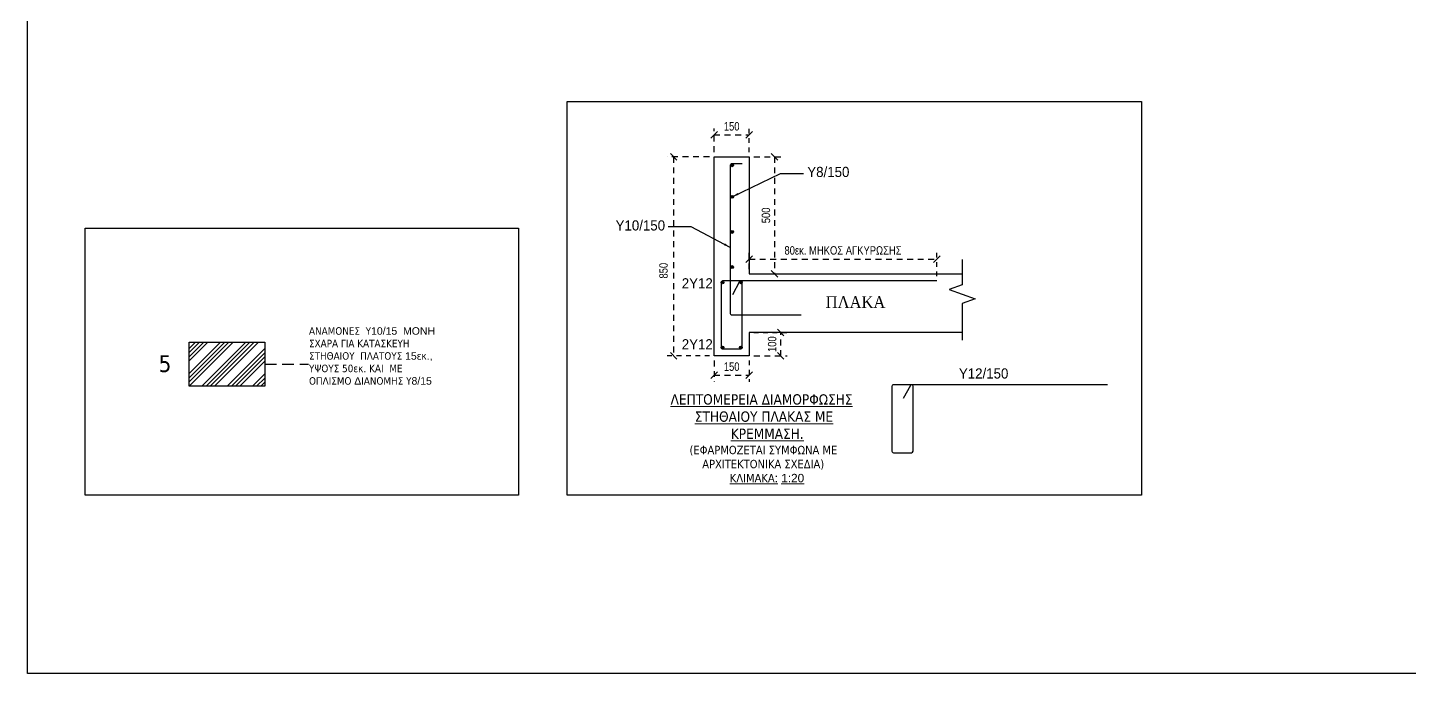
# Model space of a CAD drawing. Header units: millimetres. Extents: x -2171 to 1563, y -1758 to -1505.
# Drawn here: x -452.17 to -422.65, y -1630.29 to -1616.5 of the extents above; entities that cross this region are included whole.
import ezdxf

# ---------------------------------------------------------------- set-up
doc = ezdxf.new("R2010")
doc.units = ezdxf.units.MM
doc.header["$PDMODE"] = 32
for name, pattern in [('DASHDOT', [25.4, 12.7, -6.35, 0, -6.35]), ('DASHED2', [0.375, 0.25, -0.125]), ('HIDDEN', [0.375, 0.25, -0.125]), ('HIDDEN2', [0.1875, 0.125, -0.0625])]:
    doc.linetypes.add(name, pattern=pattern)
doc.layers.get('Defpoints').update_dxf_attribs({"color": 6})
for name, color, linetype in [('-S-AKSONES', 50, 'DASHDOT'), ('-S_TEXT', 3, 'Continuous'), ('Col_Det_0', 7, 'Continuous'), ('Col_Det_1', 7, 'Continuous'), ('Col_Det_Fill_1', 7, 'Continuous'), ('Geo_Lines_3', 7, 'Continuous'), ('Rods_Slab_0', 7, 'Continuous'), ('SECTION', 94, 'Continuous'), ('Text_Col_-1', 7, 'Continuous')]:
    doc.layers.add(name, color=color, linetype=linetype)
doc.layers.add('A-ANNO-DIMS', color=1, linetype='Continuous', lineweight=9)
doc.styles.add('1-100', font='arial.ttf', dxfattribs={"width": 0.8})
doc.styles.add('S1Arl22_b_934_161', font='arial.ttf', dxfattribs={"width": 0.933629, "height": 0.002175})
doc.styles.add('S1TmsNwRmn11_b_934_161', font='times.ttf', dxfattribs={"width": 0.933629, "height": 0.001087})
doc.styles.get("Standard").update_dxf_attribs({"font": 'tahoma.ttf'})
doc.dimstyles.new('Copy of 1-100', dxfattribs={"dimtxt": 0.18, "dimasz": 0.14, "dimexe": 0.14, "dimexo": 0.1, "dimgap": 0.09, "dimtad": 1, "dimdec": 0, "dimlfac": 100, "dimrnd": 5, "dimzin": 5, "dimdsep": 46, "dimtxsty": '1-100', "dimblk": 'OBLIQUE', "dimcen": 0.09, "dimclrd": 1, "dimclre": 1, "dimclrt": 2, "dimadec": 0, "dimazin": 0, "dimtfac": 1, "dimtdec": 0, "dimtix": 1, "dimtmove": 2, "dimatfit": 3, "dimfxl": 5, "dimfxlon": 1, "dimtolj": 1, "dimtzin": 5, "dimarcsym": 0})
doc.dimstyles.new('dim 1-20', dxfattribs={"dimtxt": 0.18, "dimasz": 0.14, "dimexe": 0.14, "dimexo": 0.1, "dimgap": 0.09, "dimtad": 1, "dimdec": 0, "dimlfac": 200, "dimzin": 5, "dimdsep": 46, "dimtxsty": '1-100', "dimblk": 'OBLIQUE', "dimcen": 0.09, "dimclrd": 1, "dimclre": 1, "dimclrt": 2, "dimadec": 0, "dimazin": 0, "dimtfac": 1, "dimtdec": 0, "dimtix": 1, "dimtmove": 2, "dimatfit": 3, "dimldrblk": 'OBLIQUE', "dimfxl": 5, "dimfxlon": 1, "dimtolj": 1, "dimtzin": 5, "dimarcsym": 0})

# ---------------------------------------------------------------- blocks, each defined once
blk = doc.blocks.new('_Oblique')
at = {"color": 0, "linetype": 'ByBlock', "lineweight": -2}
blk.add_line((-0.5, -0.5), (0.5, 0.5), dxfattribs=at)
blk = doc.blocks.new('*D1542')
at = {"layer": 'A-ANNO-DIMS', "color": 1, "linetype": 'HIDDEN', "lineweight": -2, "ltscale": 0.5, "transparency": 16777216}
blk.add_line((-437.601, -1619.264), (-438.505, -1619.264), dxfattribs=at)
at = {"layer": 'A-ANNO-DIMS', "color": 1, "linetype": 'DASHED2', "lineweight": -2, "ltscale": 0.5, "transparency": 16777216}
blk.add_line((-438.365, -1619.264), (-438.365, -1623.514), dxfattribs=at)
at = {"layer": 'A-ANNO-DIMS', "color": 1, "linetype": 'HIDDEN2', "lineweight": -2, "ltscale": 0.5, "transparency": 16777216}
blk.add_line((-437.601, -1623.514), (-438.505, -1623.514), dxfattribs=at)
at = {"layer": 'Defpoints', "color": 0, "linetype": 'Continuous', "ltscale": 0.5, "transparency": 16777216}
for p in [(-437.501, -1619.264), (-438.365, -1623.514), (-437.501, -1623.514)]:
    blk.add_point(p, dxfattribs=at)
at = {"layer": 'A-ANNO-DIMS', "color": 1, "linetype": 'Continuous', "lineweight": -2, "ltscale": 0.5, "transparency": 16777216, "xscale": 0.14, "yscale": 0.14, "zscale": 0.14}
for p, rotation in [((-438.365, -1619.264), 90), ((-438.365, -1623.514), 270)]:
    blk.add_blockref('_Oblique', p, dxfattribs=dict(at, rotation=rotation))
at = {"layer": 'A-ANNO-DIMS', "color": 2, "linetype": 'Continuous', "ltscale": 0.5, "transparency": 16777216, "insert": (-438.581, -1621.695), "char_height": 0.18, "attachment_point": 5, "rotation": 90, "style": '1-100'}
blk.add_mtext('\\A1;850', dxfattribs=at)
blk = doc.blocks.new('*D1543')
at = {"layer": 'A-ANNO-DIMS', "color": 1, "linetype": 'HIDDEN', "lineweight": -2, "ltscale": 0.5, "transparency": 16777216}
blk.add_line((-437.501, -1623.614), (-437.501, -1624.067), dxfattribs=at)
at = {"layer": 'A-ANNO-DIMS', "color": 1, "linetype": 'HIDDEN2', "lineweight": -2, "ltscale": 0.5, "transparency": 16777216}
blk.add_line((-436.751, -1623.614), (-436.751, -1624.067), dxfattribs=at)
at = {"layer": 'A-ANNO-DIMS', "color": 1, "linetype": 'DASHED2', "lineweight": -2, "ltscale": 0.5, "transparency": 16777216}
blk.add_line((-437.501, -1623.927), (-436.751, -1623.927), dxfattribs=at)
at = {"layer": 'Defpoints', "color": 0, "linetype": 'Continuous', "ltscale": 0.5, "transparency": 16777216}
for p in [(-437.501, -1623.514), (-436.751, -1623.514), (-436.751, -1623.927)]:
    blk.add_point(p, dxfattribs=at)
at = {"layer": 'A-ANNO-DIMS', "color": 1, "linetype": 'Continuous', "lineweight": -2, "ltscale": 0.5, "transparency": 16777216, "xscale": 0.14, "yscale": 0.14, "zscale": 0.14, "rotation": 180}
blk.add_blockref('_Oblique', (-437.501, -1623.927), dxfattribs=at)
at = {"layer": 'A-ANNO-DIMS', "color": 1, "linetype": 'Continuous', "lineweight": -2, "ltscale": 0.5, "transparency": 16777216, "xscale": 0.14, "yscale": 0.14, "zscale": 0.14}
blk.add_blockref('_Oblique', (-436.751, -1623.927), dxfattribs=at)
at = {"layer": 'A-ANNO-DIMS', "color": 2, "linetype": 'Continuous', "ltscale": 0.5, "transparency": 16777216, "insert": (-437.126, -1623.745), "char_height": 0.18, "attachment_point": 5, "style": '1-100'}
blk.add_mtext('\\A1;150', dxfattribs=at)
blk = doc.blocks.new('*D1544')
at = {"layer": 'A-ANNO-DIMS', "color": 1, "linetype": 'HIDDEN', "lineweight": -2, "ltscale": 0.5, "transparency": 16777216}
blk.add_line((-437.501, -1619.164), (-437.501, -1618.655), dxfattribs=at)
at = {"layer": 'A-ANNO-DIMS', "color": 1, "linetype": 'HIDDEN2', "lineweight": -2, "ltscale": 0.5, "transparency": 16777216}
blk.add_line((-436.751, -1619.164), (-436.751, -1618.655), dxfattribs=at)
at = {"layer": 'A-ANNO-DIMS', "color": 1, "linetype": 'DASHED2', "lineweight": -2, "ltscale": 0.5, "transparency": 16777216}
blk.add_line((-437.501, -1618.795), (-436.751, -1618.795), dxfattribs=at)
at = {"layer": 'Defpoints', "color": 0, "linetype": 'Continuous', "ltscale": 0.5, "transparency": 16777216}
for p in [(-436.751, -1618.795), (-437.501, -1619.264), (-436.751, -1619.264)]:
    blk.add_point(p, dxfattribs=at)
at = {"layer": 'A-ANNO-DIMS', "color": 1, "linetype": 'Continuous', "lineweight": -2, "ltscale": 0.5, "transparency": 16777216, "xscale": 0.14, "yscale": 0.14, "zscale": 0.14, "rotation": 180}
blk.add_blockref('_Oblique', (-437.501, -1618.795), dxfattribs=at)
at = {"layer": 'A-ANNO-DIMS', "color": 1, "linetype": 'Continuous', "lineweight": -2, "ltscale": 0.5, "transparency": 16777216, "xscale": 0.14, "yscale": 0.14, "zscale": 0.14}
blk.add_blockref('_Oblique', (-436.751, -1618.795), dxfattribs=at)
at = {"layer": 'A-ANNO-DIMS', "color": 2, "linetype": 'Continuous', "ltscale": 0.5, "transparency": 16777216, "insert": (-437.126, -1618.613), "char_height": 0.18, "attachment_point": 5, "style": '1-100'}
blk.add_mtext('\\A1;150', dxfattribs=at)
blk = doc.blocks.new('*D1541')
at = {"layer": 'A-ANNO-DIMS', "color": 1, "linetype": 'HIDDEN', "lineweight": -2, "ltscale": 0.5, "transparency": 16777216}
blk.add_line((-436.751, -1621.664), (-436.751, -1621.307), dxfattribs=at)
at = {"layer": 'A-ANNO-DIMS', "color": 1, "linetype": 'HIDDEN2', "lineweight": -2, "ltscale": 0.5, "transparency": 16777216}
blk.add_line((-432.745, -1621.814), (-432.745, -1621.307), dxfattribs=at)
at = {"layer": 'A-ANNO-DIMS', "color": 1, "linetype": 'DASHED2', "lineweight": -2, "ltscale": 0.5, "transparency": 16777216}
blk.add_line((-436.751, -1621.447), (-432.745, -1621.447), dxfattribs=at)
at = {"layer": 'Defpoints', "color": 0, "linetype": 'Continuous', "ltscale": 0.5, "transparency": 16777216}
for p in [(-432.745, -1621.447), (-436.751, -1621.764), (-432.745, -1621.914)]:
    blk.add_point(p, dxfattribs=at)
at = {"layer": 'A-ANNO-DIMS', "color": 1, "linetype": 'Continuous', "lineweight": -2, "ltscale": 0.5, "transparency": 16777216, "xscale": 0.14, "yscale": 0.14, "zscale": 0.14, "rotation": 180}
blk.add_blockref('_Oblique', (-436.751, -1621.447), dxfattribs=at)
at = {"layer": 'A-ANNO-DIMS', "color": 1, "linetype": 'Continuous', "lineweight": -2, "ltscale": 0.5, "transparency": 16777216, "xscale": 0.14, "yscale": 0.14, "zscale": 0.14}
blk.add_blockref('_Oblique', (-432.745, -1621.447), dxfattribs=at)
at = {"layer": 'A-ANNO-DIMS', "color": 2, "linetype": 'Continuous', "ltscale": 0.5, "transparency": 16777216, "insert": (-434.748, -1621.263), "char_height": 0.18, "attachment_point": 5, "style": '1-100'}
blk.add_mtext('\\A1;80εκ. ΜΗΚΟΣ ΑΓΚΥΡΩΣΗΣ', dxfattribs=at)
blk = doc.blocks.new('*D1545')
at = {"layer": 'A-ANNO-DIMS', "color": 1, "linetype": 'HIDDEN', "lineweight": -2, "ltscale": 0.5, "transparency": 16777216}
blk.add_line((-436.651, -1619.264), (-436.071, -1619.264), dxfattribs=at)
at = {"layer": 'A-ANNO-DIMS', "color": 1, "linetype": 'DASHED2', "lineweight": -2, "ltscale": 0.5, "transparency": 16777216}
blk.add_line((-436.211, -1619.264), (-436.211, -1621.764), dxfattribs=at)
at = {"layer": 'A-ANNO-DIMS', "color": 1, "linetype": 'HIDDEN2', "lineweight": -2, "ltscale": 0.5, "transparency": 16777216}
blk.add_line((-436.651, -1621.764), (-436.071, -1621.764), dxfattribs=at)
at = {"layer": 'Defpoints', "color": 0, "linetype": 'Continuous', "ltscale": 0.5, "transparency": 16777216}
for p in [(-436.751, -1619.264), (-436.751, -1621.764), (-436.211, -1621.764)]:
    blk.add_point(p, dxfattribs=at)
at = {"layer": 'A-ANNO-DIMS', "color": 1, "linetype": 'Continuous', "lineweight": -2, "ltscale": 0.5, "transparency": 16777216, "xscale": 0.14, "yscale": 0.14, "zscale": 0.14}
for p, rotation in [((-436.211, -1619.264), 90), ((-436.211, -1621.764), 270)]:
    blk.add_blockref('_Oblique', p, dxfattribs=dict(at, rotation=rotation))
at = {"layer": 'A-ANNO-DIMS', "color": 2, "linetype": 'Continuous', "ltscale": 0.5, "transparency": 16777216, "insert": (-436.393, -1620.514), "char_height": 0.18, "attachment_point": 5, "rotation": 90, "style": '1-100'}
blk.add_mtext('\\A1;500', dxfattribs=at)
blk = doc.blocks.new('*D1546')
at = {"layer": 'A-ANNO-DIMS', "color": 1, "linetype": 'HIDDEN2', "lineweight": -2, "ltscale": 0.5, "transparency": 16777216}
blk.add_line((-436.651, -1623.014), (-435.939, -1623.014), dxfattribs=at)
at = {"layer": 'A-ANNO-DIMS', "color": 1, "linetype": 'DASHED2', "lineweight": -2, "ltscale": 0.5, "transparency": 16777216}
blk.add_line((-436.079, -1623.514), (-436.079, -1623.014), dxfattribs=at)
at = {"layer": 'A-ANNO-DIMS', "color": 1, "linetype": 'HIDDEN', "lineweight": -2, "ltscale": 0.5, "transparency": 16777216}
blk.add_line((-436.651, -1623.514), (-435.939, -1623.514), dxfattribs=at)
at = {"layer": 'Defpoints', "color": 0, "linetype": 'Continuous', "ltscale": 0.5, "transparency": 16777216}
for p in [(-436.751, -1623.014), (-436.079, -1623.014), (-436.751, -1623.514)]:
    blk.add_point(p, dxfattribs=at)
at = {"layer": 'A-ANNO-DIMS', "color": 1, "linetype": 'Continuous', "lineweight": -2, "ltscale": 0.5, "transparency": 16777216, "xscale": 0.14, "yscale": 0.14, "zscale": 0.14}
for p, rotation in [((-436.079, -1623.014), 90), ((-436.079, -1623.514), 270)]:
    blk.add_blockref('_Oblique', p, dxfattribs=dict(at, rotation=rotation))
at = {"layer": 'A-ANNO-DIMS', "color": 2, "linetype": 'Continuous', "ltscale": 0.5, "transparency": 16777216, "insert": (-436.261, -1623.264), "char_height": 0.18, "attachment_point": 5, "rotation": 90, "style": '1-100'}
blk.add_mtext('\\A1;100', dxfattribs=at)

msp = doc.modelspace()

# ---------------------------------------------------------------- hatches: boundary and pattern name
at = {"layer": 'Geo_Lines_3', "linetype": 'Continuous', "ltscale": 0.5, "transparency": 33554572}
h = msp.add_hatch(dxfattribs=at)
h.set_pattern_fill('ANSI34', color=9, scale=0.02)
h.set_pattern_definition([(45, (1531.03003, 403.26634), (-0.269407684, 0.269407684), []), (45, (1531.11983, 403.26634), (-0.269407684, 0.269407684), []), (45, (1531.20963, 403.26634), (-0.269407684, 0.269407684), []), (45, (1531.29944, 403.26634), (-0.269407684, 0.269407684), [])])
h.paths.add_polyline_path([(-447.1014, -1624.1605), (-447.1014, -1623.2233), (-448.7129, -1623.2233), (-448.7129, -1624.1605)])

# ---------------------------------------------------------------- linework, layer by layer
at = {"layer": '-S-AKSONES', "linetype": 'HIDDEN'}
msp.add_line((-447.1014, -1623.6919), (-446.1621, -1623.6919), dxfattribs=at)
at = {"layer": '-S_TEXT', "ltscale": 5}
for points in [[(-452.1652, -1590.2497), (-394.0177, -1590.2497), (-394.0177, -1630.2944), (-452.1652, -1630.2944)], [(-450.9382, -1620.7877), (-441.6767, -1620.7877), (-441.6767, -1626.4874), (-450.9382, -1626.4874)]]:
    msp.add_lwpolyline(points, close=True, dxfattribs=at)
at = {"layer": '-S_TEXT', "color": 3, "linetype": 'Continuous', "ltscale": 0.5}
msp.add_lwpolyline([(-440.6387, -1618.0825), (-428.3716, -1618.0825), (-428.3716, -1626.4905), (-440.6387, -1626.4905)], close=True, dxfattribs=at)
at = {"layer": '-S_TEXT', "color": 94}
msp.add_lwpolyline([(-448.7129, -1623.2233), (-447.1014, -1623.2233), (-447.1014, -1624.1605), (-448.7129, -1624.1605)], close=True, dxfattribs=at)
at = {"layer": 'Col_Det_1', "ltscale": 0.5}
for centre in [(-437.1151, -1619.444), (-437.1151, -1620.1172), (-437.1151, -1620.8672), (-437.1151, -1621.6172), (-437.3205, -1621.944), (-436.9305, -1621.9433), (-437.3205, -1623.334), (-436.9305, -1623.334)]:
    msp.add_circle(centre, 0.03, dxfattribs=at)
at = {"layer": 'Col_Det_Fill_1', "ltscale": 0.5}
msp.add_lwpolyline([(-436.9005, -1619.414), (-437.1246, -1619.414, 0.4142136), (-437.1546, -1619.444), (-437.1546, -1622.6102, 0.4142136), (-437.1246, -1622.6402), (-435.6392, -1622.6402)], format="xyb", dxfattribs=at)
at = {"layer": 'Col_Det_Fill_1', "color": 12, "const_width": 0.03}
for points in [[(-437.1301, -1619.444, 1), (-437.1001, -1619.444, 1)], [(-437.1301, -1620.1172, 1), (-437.1001, -1620.1172, 1)], [(-437.1301, -1620.8672, 1), (-437.1001, -1620.8672, 1)], [(-437.1301, -1621.6172, 1), (-437.1001, -1621.6172, 1)], [(-437.3355, -1621.944, 1), (-437.3055, -1621.944, 1)], [(-436.9455, -1621.9433, 1), (-436.9155, -1621.9433, 1)], [(-437.3355, -1623.334, 1), (-437.3055, -1623.334, 1)], [(-436.9455, -1623.334, 1), (-436.9155, -1623.334, 1)]]:
    msp.add_lwpolyline(points, format="xyb", close=True, dxfattribs=at)
at = {"layer": 'Rods_Slab_0', "ltscale": 0.5}
for points in [[(-432.7448, -1621.914), (-437.3205, -1621.914, 0.4142136), (-437.3505, -1621.944), (-437.3505, -1623.334, 0.4142136), (-437.3205, -1623.364), (-436.9305, -1623.364, 0.4142135), (-436.9005, -1623.334), (-436.9005, -1621.9433, 0.7764902), (-436.9569, -1621.9289), (-437.1099, -1622.2087)], [(-429.0955, -1624.1326), (-433.6713, -1624.1326, 0.4142136), (-433.7013, -1624.1626), (-433.7013, -1625.5526, 0.4142136), (-433.6713, -1625.5826), (-433.2813, -1625.5826, 0.4142135), (-433.2513, -1625.5526), (-433.2513, -1624.1619, 0.7764902), (-433.3076, -1624.1475), (-433.4606, -1624.4273)]]:
    msp.add_lwpolyline(points, format="xyb", dxfattribs=at)
at = {"layer": 'SECTION', "color": 94, "linetype": 'Continuous', "ltscale": 0.5}
msp.add_lwpolyline([(-432.202, -1623.014), (-436.7505, -1623.014), (-436.7505, -1623.514), (-437.5005, -1623.514), (-437.5005, -1619.264), (-436.7505, -1619.264), (-436.7505, -1621.764), (-432.202, -1621.764)], dxfattribs=at)
at = {"layer": 'SECTION', "linetype": 'Continuous', "ltscale": 0.5}
msp.add_lwpolyline([(-432.202, -1621.4563), (-432.202, -1621.9936), (-432.4768, -1622.0936), (-431.9273, -1622.2936), (-432.202, -1622.3936), (-432.202, -1623.1809)], dxfattribs=at)

# ---------------------------------------------------------------- texts
at = {"layer": '-S_TEXT', "attachment_point": 1}
for s, width, insert, char_height in [('\\A1;ΑΝΑΜΟΝΕΣ  Υ{\\fArial|b0|i0|c186|p34;10/15  \\fArial|b0|i0|c161|p34;ΜΟΝΗ} ΣΧΑΡΑ ΓΙΑ ΚΑΤΑΣΚΕΥΗ{\\fArial|b0|i0|c186|p34; }ΣΤΗΘΑΙΟΥ  ΠΛΑΤΟΥΣ {\\fArial|b0|i0|c161|p34;1\\fArial|b0|i0|c186|p34;5}εκ{\\fArial|b0|i0|c186|p34;., }ΥΨΟΥΣ 50εκ{\\fArial|b0|i0|c186|p34;. }ΚΑΙ {\\fArial|b0|i0|c186|p34; }ΜΕ ΟΠΛΙΣΜΟ {\\fArial|b0|i0|c186|p34;Δ}ΙΑΝΟΜΗΣ Υ{\\fArial|b0|i0|c186|p34;8/15}', 2.695595, (-446.1547, -1622.902), 0.16), ('\\A1;5', 4.518418, (-449.3663, -1623.5004), 0.36)]:
    msp.add_mtext_dynamic_manual_height_columns(s, width=width, gutter_width=0.8, heights=[0], dxfattribs=dict(at, insert=insert, char_height=char_height))
at = {"layer": 'A-ANNO-DIMS', "color": 7, "linetype": 'Continuous', "insert": (-438.6029, -1624.3338), "char_height": 0.2, "width": 4.491897, "attachment_point": 1}
msp.add_mtext('\\pi0.17287;{\\H1.1x;\\LΛΕΠΤΟΜΕΡΕΙΑ ΔΙΑΜΟΡΦΩΣΗΣ \\P\\pi0.68962;ΣΤΗΘΑΙΟΥ ΠΛΑΚΑΣ ΜΕ \\P\\pi1.458;ΚΡΕΜΜΑΣΗ.\\P\\pi0.57609;\\H0.81818x;\\l(ΕΦΑΡΜΟΖΕΤΑΙ ΣΥΜΦΩΝΑ ΜΕ \\P\\pi0.8485;ΑΡΧΙΤΕΚΤΟΝΙΚΑ ΣΧΕΔΙΑ) \\P\\pi1.4365;\\LΚΛΙΜΑΚΑ\\fArial|b0|i0|c186|p34;: 1:20}', dxfattribs=at)
at = {"layer": 'Col_Det_0', "color": 7, "style": 'S1Arl22_b_934_161', "width": 0.933629}
for s, p in [('Y8/150', (-435.5101, -1619.6945)), ('Y10/150', (-439.6051, -1620.8367)), ('2Y12', (-438.1919, -1622.0734)), ('2Y12', (-438.1919, -1623.3752)), ('Y12/150', (-432.2719, -1623.9985))]:
    msp.add_text(s, height=0.2175, dxfattribs=at).set_placement(p)
at = {"layer": 'Text_Col_-1', "color": 200, "style": 'S1TmsNwRmn11_b_934_161', "width": 0.933629}
msp.add_text('ΠΛΑΚΑ', height=0.25, dxfattribs=at).set_placement((-435.1175, -1622.4904))

# ---------------------------------------------------------------- dimensions: what is measured, and where the dimension line sits
at = {"layer": 'A-ANNO-DIMS', "color": 94, "linetype": 'Continuous', "ltscale": 0.5}
for base, p1, p2, picture, middle in [((-436.7505, -1618.7951), (-437.5005, -1619.264), (-436.7505, -1619.264), '*D1544', (-437.1255, -1618.6132)), ((-436.7505, -1623.9271), (-437.5005, -1623.514), (-436.7505, -1623.514), '*D1543', (-437.1255, -1623.7452))]:
    dim = msp.add_linear_dim(base=base, p1=p1, p2=p2, dimstyle='dim 1-20', dxfattribs=at)
    dim.commit()
    dim.dimension.update_dxf_attribs({"geometry": picture, "text_midpoint": middle})
dim = msp.add_linear_dim(base=(-438.3647, -1623.514), p1=(-437.5005, -1619.264), p2=(-437.5005, -1623.514), angle=90, dimstyle='dim 1-20', dxfattribs=at)
dim.commit()
dim.dimension.update_dxf_attribs({"geometry": '*D1542', "text_midpoint": (-438.581, -1621.6946), "dimtype": 128})
for base, p1, p2, picture, middle in [((-436.2112, -1621.764), (-436.7505, -1619.264), (-436.7505, -1621.764), '*D1545', (-436.3931, -1620.514)), ((-436.0794, -1623.014), (-436.7505, -1623.514), (-436.7505, -1623.014), '*D1546', (-436.2613, -1623.264))]:
    dim = msp.add_linear_dim(base=base, p1=p1, p2=p2, angle=90, dimstyle='dim 1-20', dxfattribs=at)
    dim.commit()
    dim.dimension.update_dxf_attribs({"geometry": picture, "text_midpoint": middle})
dim = msp.add_linear_dim(base=(-432.7448, -1621.4465), p1=(-436.7505, -1621.764), p2=(-432.7448, -1621.914), text='80εκ. ΜΗΚΟΣ ΑΓΚΥΡΩΣΗΣ', dimstyle='dim 1-20', dxfattribs=at)
dim.commit()
dim.dimension.update_dxf_attribs({"geometry": '*D1541', "text_midpoint": (-434.7477, -1621.2634)})

# ---------------------------------------------------------------- leaders
at = {"layer": 'Col_Det_Fill_1', "ltscale": 0.5}
for points in [[(-437.1151, -1620.1172), (-436.0814, -1619.6167), (-435.5884, -1619.6167)], [(-437.1546, -1621.1979), (-437.9897, -1620.7589), (-438.4827, -1620.7589)]]:
    msp.add_leader(points, dimstyle='Copy of 1-100', override={"dimgap": 0.09, "dimtad": 0}, dxfattribs=at)

doc.saveas('drawing.dxf')
